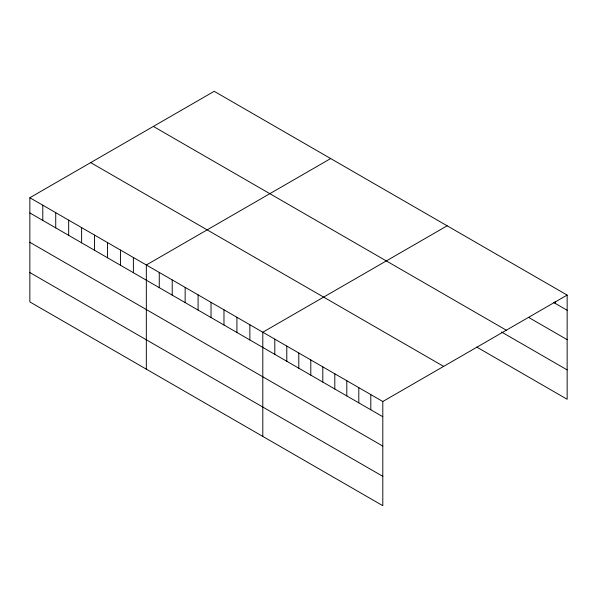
<?xml version="1.0" encoding="UTF-8"?>
<svg xmlns="http://www.w3.org/2000/svg" width="597" height="597" viewBox="0 0 597 597"><rect width="100%" height="100%" fill="white"/><g stroke="black" fill="none" stroke-linecap="round" stroke-linejoin="round"><path stroke-width="0.9" d="M29.85 197.734L382.804 401.512L382.804 505.696L29.85 301.918L29.85 197.734L214.196 91.304L567.15 295.082L567.15 399.266L476.749 347.066M330.671 158.556L146.325 264.986L146.325 369.162M447.146 225.8L262.799 332.23L262.799 436.407M382.804 401.512L567.15 295.082M553.546 302.425L567.15 310.283M528.748 317.477L567.15 339.648M153.362 126.43L506.316 330.201M501.547 332.022L567.15 369.901M90.684 162.615L443.638 366.394M29.85 212.935L382.804 416.713M29.85 242.3L382.804 446.078M29.85 272.553L382.804 476.331M555.15 301.567L555.15 303.351M370.804 394.587L370.804 409.781M358.804 387.654L358.804 402.856M346.805 380.729L346.805 395.93M334.805 373.797L334.805 388.998M322.805 366.871L322.805 382.073M310.798 359.946L310.798 375.14M298.798 353.014L298.798 368.215M286.799 346.088L286.799 361.282M274.799 339.156L274.799 354.357M249.859 324.761L249.859 339.954M236.919 317.283L236.919 332.484M223.972 309.813L223.972 325.014M211.032 302.343L211.032 317.544M198.092 294.873L198.092 310.067M185.152 287.396L185.152 302.597M172.205 279.926L172.205 295.127M159.265 272.456L159.265 287.657M133.385 257.508L133.385 272.71M120.445 250.039L120.445 265.24M107.497 242.569L107.497 257.77M94.557 235.099L94.557 250.292M81.617 227.621L81.617 242.822M68.677 220.151L68.677 235.352M55.73 212.681L55.73 227.882M42.79 205.211L42.79 220.405"/></g></svg>
